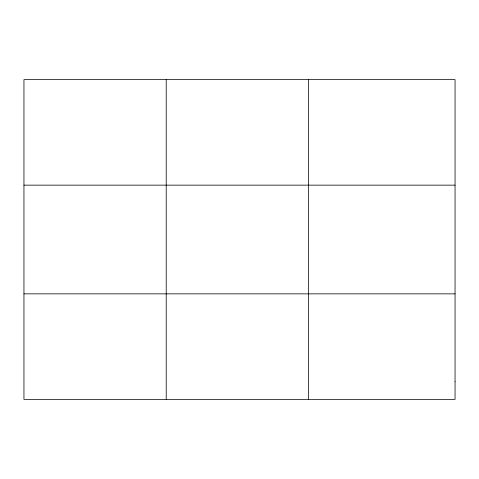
<?xml version="1.0" encoding="UTF-8"?>
<svg xmlns="http://www.w3.org/2000/svg" width="479" height="479" viewBox="0 0 479 479"><rect width="100%" height="100%" fill="white"/><g stroke="black" fill="none" stroke-linecap="round" stroke-linejoin="round"><path stroke-width="0.72" d="M166.213 79.64L166.213 399.36M308.476 79.64L308.476 399.36M23.95 185.145L455.05 185.145M23.95 293.855L455.05 293.855M455.05 381.775L455.05 399.36L23.95 399.36L23.95 79.64L455.05 79.64L455.05 381.775"/></g></svg>
